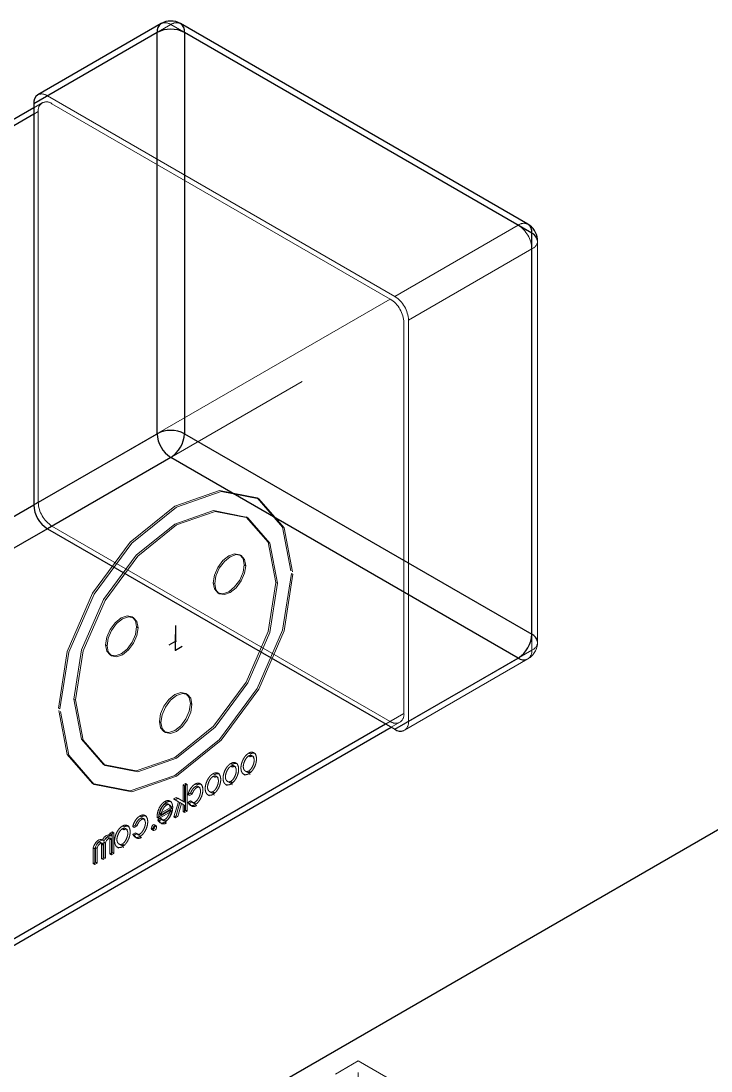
# Model space of a CAD drawing. Header units: millimetres. Extents: x 0 to 841, y 0 to 2287.
# Drawn here: x 609.055 to 611.19, y 228.19 to 231.438 of the extents above; entities that cross this region are included whole.
import ezdxf

# ---------------------------------------------------------------- set-up
doc = ezdxf.new("R2010")
doc.units = ezdxf.units.MM
doc.header["$PDSIZE"] = -1
doc.linetypes.add('HIDDEN', pattern=[1.905, 1.27, -0.635])

msp = doc.modelspace()

# ---------------------------------------------------------------- linework, layer by layer
at = {"color": 7, "linetype": 'Continuous', "lineweight": 25}
for p, q in [((609.4758, 231.4029), (609.094, 231.1825)), ((609.4882, 231.4304), (609.1064, 231.21)), ((609.4758, 230.1618), (609.4758, 231.4029)), ((610.623, 230.8099), (609.5482, 231.4304)), ((609.5606, 231.4029), (609.5606, 230.1618)), ((610.6355, 230.7824), (609.5606, 231.4029)), ((609.094, 231.1825), (609.094, 229.9413)), ((609.094, 231.1498), (607.6939, 230.3416)), ((609.094, 231.1701), (607.7063, 230.3691)), ((610.6355, 229.5413), (610.6355, 230.7824)), ((613.5712, 230.2983), (608.285, 227.2466)), ((609.094, 229.9413), (609.4758, 230.1618)), ((609.5606, 230.1618), (610.6355, 229.5413)), ((609.5182, 230.0883), (609.1364, 229.8679)), ((610.593, 229.4678), (609.5182, 230.0883)), ((607.6939, 229.1331), (609.094, 229.9413)), ((609.1364, 229.8679), (607.7363, 229.0596)), ((609.1364, 229.8679), (610.2112, 229.2474)), ((610.2112, 229.2474), (610.593, 229.4678)), ((608.7828, 228.4555), (610.1829, 229.2637)), ((608.8128, 228.4525), (610.2005, 229.2536))]:
    msp.add_line(p, q, dxfattribs=at)
at = {"color": 7, "linetype": 'HIDDEN', "lineweight": 18}
for p, q in [((609.1364, 231.207), (609.5182, 231.4274)), ((609.5182, 231.4274), (610.593, 230.8069)), ((610.2112, 230.5865), (609.1364, 231.207)), ((607.7363, 230.3661), (609.1505, 231.1825)), ((609.1205, 231.1855), (609.094, 231.1701)), ((609.1505, 231.1825), (610.197, 230.5783)), ((609.1081, 231.158), (609.094, 231.1498)), ((609.1081, 229.9495), (609.1081, 231.158)), ((610.593, 230.8069), (610.2112, 230.5865)), ((610.653, 230.758), (610.6528, 230.7635)), ((610.653, 229.5168), (610.653, 230.758)), ((610.2536, 230.513), (610.6355, 230.7335)), ((610.6355, 230.7335), (610.6355, 229.4923)), ((610.197, 230.5783), (608.7828, 229.7619)), ((608.8253, 229.6885), (610.2395, 230.5049)), ((610.2395, 229.2964), (610.2395, 230.5049)), ((610.2536, 229.2719), (610.2536, 230.513)), ((609.094, 229.9413), (609.1081, 229.9495)), ((609.7907, 229.9602), (609.7859, 229.9629)), ((609.1505, 229.876), (609.1364, 229.8679)), ((609.1505, 229.876), (610.197, 229.2719)), ((609.7567, 229.9013), (609.7519, 229.9041)), ((609.7363, 229.7846), (609.7314, 229.7874)), ((609.7455, 229.7562), (609.7503, 229.7534)), ((609.8915, 229.7294), (609.8963, 229.7267)), ((609.6494, 229.7007), (609.6542, 229.6979)), ((609.8434, 229.7017), (609.8482, 229.6989)), ((609.6634, 229.6696), (609.6683, 229.6668)), ((609.4031, 229.5923), (609.3983, 229.595)), ((609.4124, 229.5639), (609.4172, 229.5611)), ((609.3162, 229.5084), (609.321, 229.5056)), ((610.6355, 229.4923), (610.2536, 229.2719)), ((609.3303, 229.4773), (609.3351, 229.4745)), ((610.2412, 229.2444), (610.623, 229.4648)), ((609.5697, 229.3553), (609.5649, 229.3581)), ((609.2183, 229.3408), (609.2231, 229.3381)), ((609.579, 229.3269), (609.5838, 229.3241)), ((610.2395, 229.2964), (608.8253, 228.48)), ((609.1703, 229.3131), (609.1751, 229.3103)), ((609.4828, 229.2714), (609.4876, 229.2686)), ((610.1829, 229.2637), (610.197, 229.2719)), ((610.2005, 229.2536), (610.227, 229.2689)), ((609.4969, 229.2403), (609.5017, 229.2375)), ((609.7593, 229.1736), (609.7641, 229.1709)), ((609.7593, 229.1653), (609.7641, 229.1625)), ((609.7749, 229.1624), (609.7701, 229.1652)), ((609.7799, 229.1721), (609.7751, 229.1749)), ((609.3099, 229.1385), (609.3147, 229.1357)), ((609.704, 229.1417), (609.7088, 229.1389)), ((609.704, 229.1334), (609.7088, 229.1306)), ((609.7196, 229.1305), (609.7148, 229.1333)), ((609.7246, 229.1402), (609.7198, 229.143)), ((609.6487, 229.1098), (609.6535, 229.107)), ((609.6487, 229.1015), (609.6535, 229.0987)), ((609.6643, 229.0986), (609.6595, 229.1013)), ((609.6693, 229.1083), (609.6645, 229.1111)), ((609.7435, 229.1085), (609.7483, 229.1057)), ((609.7485, 229.1182), (609.7533, 229.1154)), ((609.7593, 229.1181), (609.7641, 229.1153)), ((609.7593, 229.1098), (609.7641, 229.107)), ((609.2759, 229.0796), (609.2807, 229.0768)), ((609.5639, 229.0796), (609.556, 229.0751)), ((609.556, 229.0751), (609.556, 229.0243)), ((609.556, 229.0751), (609.5608, 229.0723)), ((609.5687, 229.0768), (609.5608, 229.0723)), ((609.5608, 229.0723), (609.5608, 229.0215)), ((609.5639, 228.997), (609.5639, 229.0796)), ((609.5639, 229.0796), (609.5687, 229.0768)), ((609.5687, 228.9942), (609.5687, 229.0768)), ((609.5934, 229.0779), (609.5982, 229.0751)), ((609.6089, 229.0667), (609.6041, 229.0695)), ((609.614, 229.0764), (609.6092, 229.0791)), ((609.6882, 229.0766), (609.693, 229.0738)), ((609.6932, 229.0863), (609.698, 229.0835)), ((609.704, 229.0862), (609.7088, 229.0834)), ((609.704, 229.0779), (609.7088, 229.0751)), ((609.5348, 229.0366), (609.5267, 229.0319)), ((609.5417, 229.0233), (609.5267, 229.0319)), ((609.5267, 229.0319), (609.5315, 229.0292)), ((609.5396, 229.0338), (609.5315, 229.0292)), ((609.556, 229.0243), (609.5348, 229.0366)), ((609.5348, 229.0366), (609.5396, 229.0338)), ((609.5608, 229.0215), (609.5396, 229.0338)), ((609.5793, 229.0496), (609.5711, 229.0449)), ((609.5711, 229.0449), (609.5759, 229.0421)), ((609.5841, 229.0469), (609.5759, 229.0421)), ((609.5793, 229.0496), (609.5841, 229.0469)), ((609.6329, 229.0447), (609.6378, 229.0419)), ((609.6379, 229.0544), (609.6427, 229.0516)), ((609.6487, 229.0543), (609.6535, 229.0515)), ((609.6487, 229.0459), (609.6535, 229.0432)), ((609.5164, 228.9969), (609.4762, 228.9737)), ((609.5166, 229.0045), (609.4833, 228.9853)), ((609.5215, 229.0018), (609.4881, 228.9825)), ((609.5, 229.0239), (609.5048, 229.0211)), ((609.5086, 229.0162), (609.5072, 229.017)), ((609.512, 229.0142), (609.5117, 229.0144)), ((609.5206, 229.0224), (609.5158, 229.0252)), ((609.5164, 228.9969), (609.5212, 228.9941)), ((609.5166, 229.0045), (609.5215, 229.0018)), ((609.5417, 229.0233), (609.5281, 228.9763)), ((609.5464, 229.0206), (609.5315, 229.0292)), ((609.5465, 229.0206), (609.5329, 228.9735)), ((609.5348, 228.9801), (609.5464, 229.0206)), ((609.5396, 228.9774), (609.5512, 229.0178)), ((609.5417, 229.0233), (609.5464, 229.0206)), ((609.556, 229.0151), (609.5464, 229.0206)), ((609.5464, 229.0206), (609.5512, 229.0178)), ((609.5608, 229.0123), (609.5512, 229.0178)), ((609.556, 229.0243), (609.5608, 229.0215)), ((609.556, 229.0151), (609.556, 228.9924)), ((609.556, 229.0151), (609.5608, 229.0123)), ((609.556, 228.9924), (609.5639, 228.997)), ((609.5608, 229.0123), (609.5608, 228.9896)), ((609.5639, 228.997), (609.5687, 228.9942)), ((609.5793, 229.0259), (609.5711, 229.0212)), ((609.5711, 229.0212), (609.5759, 229.0184)), ((609.5841, 229.0232), (609.5759, 229.0184)), ((609.5787, 229.0122), (609.5835, 229.0094)), ((609.5793, 229.0259), (609.5841, 229.0232)), ((609.5892, 229.0209), (609.594, 229.0181)), ((609.5934, 229.014), (609.5982, 229.0112)), ((609.4228, 228.9793), (609.4276, 228.9766)), ((609.4383, 228.9682), (609.4335, 228.971)), ((609.4434, 228.9778), (609.4385, 228.9806)), ((609.4762, 228.9737), (609.481, 228.9709)), ((609.4859, 228.972), (609.4777, 228.9673)), ((609.4777, 228.9673), (609.4825, 228.9645)), ((609.5212, 228.9941), (609.481, 228.9709)), ((609.4907, 228.9692), (609.4825, 228.9645)), ((609.4833, 228.9853), (609.4881, 228.9825)), ((609.4859, 228.972), (609.4907, 228.9692)), ((609.4949, 228.9668), (609.4997, 228.9641)), ((609.5281, 228.9763), (609.5348, 228.9801)), ((609.5281, 228.9763), (609.5329, 228.9735)), ((609.5329, 228.9735), (609.5396, 228.9774)), ((609.5348, 228.9801), (609.5396, 228.9774)), ((609.556, 228.9924), (609.5608, 228.9896)), ((609.5608, 228.9896), (609.5687, 228.9942)), ((609.3683, 228.9479), (609.3732, 228.9452)), ((609.3683, 228.9396), (609.3732, 228.9368)), ((609.384, 228.9367), (609.3791, 228.9395)), ((609.3889, 228.9464), (609.3841, 228.9492)), ((609.4086, 228.9511), (609.4004, 228.9464)), ((609.4004, 228.9464), (609.4052, 228.9436)), ((609.4135, 228.9483), (609.4052, 228.9436)), ((609.4086, 228.9511), (609.4135, 228.9483)), ((609.4576, 228.9411), (609.4624, 228.9383)), ((609.4593, 228.9372), (609.4642, 228.9344)), ((609.4727, 228.9491), (609.4678, 228.9519)), ((609.4696, 228.948), (609.4744, 228.9452)), ((609.4852, 228.9583), (609.49, 228.9555)), ((609.5, 228.9601), (609.5048, 228.9573)), ((609.3119, 228.903), (609.3071, 228.9058)), ((609.3076, 228.9055), (609.3124, 228.9027)), ((609.3317, 228.91), (609.3269, 228.9128)), ((609.3373, 228.93), (609.3295, 228.9255)), ((609.3295, 228.9255), (609.3295, 228.9204)), ((609.3295, 228.9255), (609.3343, 228.9227)), ((609.3295, 228.9204), (609.3343, 228.9177)), ((609.3295, 228.8617), (609.3295, 228.9083)), ((609.3295, 228.9083), (609.3343, 228.9055)), ((609.3421, 228.9272), (609.3343, 228.9227)), ((609.3343, 228.9227), (609.3343, 228.9177)), ((609.3343, 228.8589), (609.3343, 228.9055)), ((609.3373, 228.93), (609.3373, 228.8662)), ((609.3373, 228.93), (609.3421, 228.9272)), ((609.3421, 228.9272), (609.3421, 228.8634)), ((609.4086, 228.9274), (609.4004, 228.9227)), ((609.4004, 228.9227), (609.4052, 228.9199)), ((609.4135, 228.9246), (609.4052, 228.9199)), ((609.408, 228.9137), (609.4128, 228.9109)), ((609.4086, 228.9274), (609.4135, 228.9246)), ((609.4186, 228.9223), (609.4234, 228.9196)), ((609.4228, 228.9155), (609.4276, 228.9127)), ((609.2784, 228.8321), (609.2784, 228.8806)), ((609.2784, 228.8806), (609.2832, 228.8778)), ((609.2832, 228.8294), (609.2832, 228.8778)), ((609.2856, 228.8363), (609.2856, 228.8815)), ((609.2856, 228.8815), (609.2905, 228.8787)), ((609.2905, 228.8336), (609.2905, 228.8787)), ((609.3061, 228.8945), (609.3012, 228.8973)), ((609.3039, 228.8469), (609.3039, 228.892)), ((609.3039, 228.892), (609.3087, 228.8893)), ((609.3087, 228.8441), (609.3087, 228.8893)), ((609.3114, 228.8512), (609.3114, 228.8978)), ((609.3114, 228.8978), (609.3162, 228.895)), ((609.3162, 228.8484), (609.3162, 228.895)), ((609.3526, 228.8828), (609.3574, 228.88)), ((609.3576, 228.8925), (609.3624, 228.8897)), ((609.3683, 228.8924), (609.3732, 228.8896)), ((609.3683, 228.8841), (609.3732, 228.8813)), ((609.2784, 228.8321), (609.2856, 228.8363)), ((609.2856, 228.8363), (609.2905, 228.8336)), ((609.3114, 228.8512), (609.3039, 228.8469)), ((609.3039, 228.8469), (609.3087, 228.8441)), ((609.3162, 228.8484), (609.3087, 228.8441)), ((609.3114, 228.8512), (609.3162, 228.8484)), ((609.3373, 228.8662), (609.3295, 228.8617)), ((609.3295, 228.8617), (609.3343, 228.8589)), ((609.3421, 228.8634), (609.3343, 228.8589)), ((609.3373, 228.8662), (609.3421, 228.8634)), ((609.2784, 228.8321), (609.2832, 228.8294)), ((609.2832, 228.8294), (609.2905, 228.8336)), ((610.098, 228.2218), (610.0273, 228.1809)), ((610.098, 226.9153), (610.098, 228.2218)), ((610.6637, 227.8952), (610.098, 228.2218))]:
    msp.add_line(p, q, dxfattribs=at)
at = {"color": 7, "linetype": 'Continuous'}
for p, q in [((609.5333, 229.5199), (609.5333, 229.5682)), ((609.5333, 229.5199), (609.5123, 229.5078)), ((609.5324, 229.4924), (609.5324, 229.5408)), ((609.5324, 229.4924), (609.5324, 229.5408)), ((609.5324, 229.4924), (609.5533, 229.5045)), ((609.5324, 229.4924), (609.5533, 229.5045))]:
    msp.add_line(p, q, dxfattribs=at)
at = {"color": 7, "linetype": 'HIDDEN', "lineweight": 18, "flags": 128}
for points in [[(609.1703, 229.3131), (609.1977, 229.4883), (609.2759, 229.6685), (609.3929, 229.8263), (609.5309, 229.9377), (609.6689, 229.9857), (609.7859, 229.9629), (609.8641, 229.873), (609.8915, 229.7294)], [(609.1751, 229.3103), (609.2025, 229.4855), (609.2807, 229.6657), (609.3977, 229.8236), (609.5357, 229.9349), (609.6737, 229.9829), (609.7907, 229.9602), (609.8689, 229.8702), (609.8963, 229.7267)], [(609.2183, 229.3408), (609.2421, 229.4927), (609.3099, 229.6489), (609.4113, 229.7857), (609.5309, 229.8822), (609.6505, 229.9237), (609.7519, 229.904), (609.8196, 229.8261), (609.8434, 229.7017)], [(609.2231, 229.3381), (609.2469, 229.4899), (609.3147, 229.6461), (609.4161, 229.7829), (609.5357, 229.8794), (609.6553, 229.921), (609.7567, 229.9013), (609.8244, 229.8233), (609.8482, 229.6989)], [(609.6494, 229.7007), (609.653, 229.7241), (609.6634, 229.7481), (609.679, 229.7691), (609.6974, 229.784), (609.7158, 229.7904), (609.7314, 229.7874), (609.7419, 229.7754), (609.7455, 229.7562)], [(609.6542, 229.6979), (609.6578, 229.7213), (609.6683, 229.7453), (609.6839, 229.7664), (609.7023, 229.7812), (609.7207, 229.7876), (609.7363, 229.7846), (609.7467, 229.7726), (609.7503, 229.7534)], [(609.7455, 229.7562), (609.7419, 229.7329), (609.7314, 229.7088), (609.7158, 229.6878), (609.6974, 229.6729), (609.679, 229.6665), (609.6634, 229.6696), (609.653, 229.6816), (609.6494, 229.7007)], [(609.7503, 229.7534), (609.7467, 229.7301), (609.7363, 229.7061), (609.7207, 229.685), (609.7023, 229.6702), (609.6839, 229.6638), (609.6683, 229.6668), (609.6578, 229.6788), (609.6542, 229.6979)], [(609.8915, 229.7294), (609.8641, 229.5542), (609.7859, 229.374), (609.6689, 229.2162), (609.5309, 229.1048), (609.3929, 229.0569), (609.2759, 229.0796), (609.1977, 229.1696), (609.1703, 229.3131)], [(609.8963, 229.7267), (609.8689, 229.5515), (609.7907, 229.3712), (609.6737, 229.2134), (609.5357, 229.102), (609.3977, 229.0541), (609.2807, 229.0768), (609.2025, 229.1668), (609.1751, 229.3103)], [(609.8434, 229.7017), (609.8196, 229.5498), (609.7519, 229.3936), (609.6505, 229.2569), (609.5309, 229.1603), (609.4113, 229.1188), (609.3099, 229.1385), (609.2421, 229.2165), (609.2183, 229.3408)], [(609.8482, 229.6989), (609.8244, 229.5471), (609.7567, 229.3909), (609.6553, 229.2541), (609.5357, 229.1576), (609.4161, 229.116), (609.3147, 229.1357), (609.2469, 229.2137), (609.2231, 229.3381)], [(609.3162, 229.5084), (609.3199, 229.5318), (609.3303, 229.5558), (609.3459, 229.5768), (609.3643, 229.5917), (609.3827, 229.5981), (609.3983, 229.595), (609.4087, 229.583), (609.4124, 229.5639)], [(609.321, 229.5056), (609.3247, 229.529), (609.3351, 229.553), (609.3507, 229.5741), (609.3691, 229.5889), (609.3875, 229.5953), (609.4031, 229.5923), (609.4135, 229.5803), (609.4172, 229.5611)], [(609.4124, 229.5639), (609.4087, 229.5405), (609.3983, 229.5165), (609.3827, 229.4955), (609.3643, 229.4806), (609.3459, 229.4742), (609.3303, 229.4773), (609.3199, 229.4893), (609.3162, 229.5084)], [(609.4172, 229.5611), (609.4135, 229.5378), (609.4031, 229.5137), (609.3875, 229.4927), (609.3691, 229.4779), (609.3507, 229.4715), (609.3351, 229.4745), (609.3247, 229.4865), (609.321, 229.5056)], [(609.4828, 229.2714), (609.4865, 229.2948), (609.4969, 229.3188), (609.5125, 229.3398), (609.5309, 229.3547), (609.5493, 229.3611), (609.5649, 229.358), (609.5753, 229.3461), (609.579, 229.3269)], [(609.4876, 229.2686), (609.4913, 229.292), (609.5017, 229.316), (609.5173, 229.3371), (609.5357, 229.3519), (609.5541, 229.3583), (609.5697, 229.3553), (609.5801, 229.3433), (609.5838, 229.3241)], [(609.579, 229.3269), (609.5753, 229.3036), (609.5649, 229.2795), (609.5493, 229.2585), (609.5309, 229.2436), (609.5125, 229.2372), (609.4969, 229.2403), (609.4865, 229.2523), (609.4828, 229.2714)], [(609.5838, 229.3241), (609.5801, 229.3008), (609.5697, 229.2767), (609.5541, 229.2557), (609.5357, 229.2409), (609.5173, 229.2345), (609.5017, 229.2375), (609.4913, 229.2495), (609.4876, 229.2686)], [(609.4576, 228.9411), (609.458, 228.944), (609.4593, 228.947), (609.4613, 228.9496), (609.4636, 228.9515), (609.4659, 228.9523), (609.4678, 228.9519), (609.4692, 228.9504), (609.4696, 228.948)], [(609.4696, 228.948), (609.4692, 228.9451), (609.4678, 228.9421), (609.4659, 228.9395), (609.4636, 228.9376), (609.4613, 228.9368), (609.4593, 228.9372), (609.458, 228.9387), (609.4576, 228.9411)], [(609.4624, 228.9383), (609.4629, 228.9412), (609.4642, 228.9442), (609.4661, 228.9469), (609.4684, 228.9487), (609.4707, 228.9495), (609.4727, 228.9491), (609.474, 228.9476), (609.4744, 228.9452)], [(609.4744, 228.9452), (609.474, 228.9423), (609.4727, 228.9393), (609.4707, 228.9367), (609.4684, 228.9348), (609.4661, 228.934), (609.4642, 228.9344), (609.4629, 228.9359), (609.4624, 228.9383)], [(609.3076, 228.9055), (609.3041, 228.9068), (609.3, 228.9066), (609.2955, 228.9049), (609.291, 228.9018), (609.2867, 228.8975), (609.2831, 228.8922), (609.2802, 228.8865), (609.2784, 228.8806)], [(609.3124, 228.9027), (609.309, 228.904), (609.3048, 228.9039), (609.3003, 228.9021), (609.2958, 228.899), (609.2915, 228.8947), (609.2879, 228.8895), (609.285, 228.8837), (609.2832, 228.8778)], [(609.3295, 228.9083), (609.3285, 228.9113), (609.3265, 228.913), (609.3237, 228.9134), (609.3204, 228.9122), (609.3172, 228.9096), (609.3144, 228.9061), (609.3124, 228.9019), (609.3114, 228.8978)], [(609.3343, 228.9055), (609.3333, 228.9085), (609.3313, 228.9103), (609.3285, 228.9106), (609.3252, 228.9094), (609.322, 228.9069), (609.3192, 228.9033), (609.3172, 228.8992), (609.3162, 228.895)], [(609.3039, 228.892), (609.3031, 228.8954), (609.301, 228.8974), (609.2981, 228.8978), (609.2948, 228.8966), (609.2914, 228.894), (609.2885, 228.8902), (609.2865, 228.8858), (609.2856, 228.8815)], [(609.3087, 228.8893), (609.3079, 228.8926), (609.3058, 228.8946), (609.3029, 228.8951), (609.2996, 228.8939), (609.2962, 228.8912), (609.2933, 228.8874), (609.2913, 228.883), (609.2905, 228.8787)]]:
    msp.add_lwpolyline(points, dxfattribs=at)
at = {"color": 7, "linetype": 'Continuous', "lineweight": 25}
for centre, radius, start, end in [((609.5182, 231.3784), 0.06, 60.0027, 119.9973), ((609.5058, 231.4059), 0.0302, 125.698, 185.6204), ((609.5182, 231.321), 0.0922, 62.6097, 117.3903), ((609.5306, 231.4059), 0.0302, 354.3796, 54.302), ((609.124, 231.1854), 0.0302, 125.698, 185.6204), ((610.593, 230.758), 0.06, 5.2649, 60.0027), ((610.6054, 230.7854), 0.0302, 354.3796, 54.302), ((610.6225, 230.7543), 0.031, 10.3178, 65.2107), ((609.5182, 230.0799), 0.0922, 62.6097, 117.3903), ((609.5679, 230.166), 0.0922, 182.6055, 237.3945), ((609.4685, 230.166), 0.0922, 302.6055, 357.3945), ((609.1861, 229.9455), 0.0922, 182.6055, 237.3945), ((610.5433, 229.5455), 0.0922, 302.6055, 357.3945), ((610.6225, 229.5132), 0.031, 10.3178, 65.2107), ((610.6109, 229.4931), 0.031, 234.7963, 289.691), ((610.229, 229.2727), 0.031, 234.7963, 289.691)]:
    msp.add_arc(centre, radius, start, end, dxfattribs=at)
at = {"color": 7, "linetype": 'HIDDEN', "lineweight": 18}
for centre, radius, start, end in [((609.5006, 231.4029), 0.0302, 54.3818, 114.3139), ((609.5358, 231.4029), 0.0302, 65.6861, 125.6182), ((609.1188, 231.1825), 0.0302, 54.3818, 114.3139), ((609.134, 231.1622), 0.0262, 50.7967, 189.214), ((610.6106, 230.7824), 0.0302, 65.6861, 125.6182), ((610.5433, 230.7293), 0.0922, 2.6055, 57.3945), ((610.6248, 230.7595), 0.0282, 292.2776, 0.7407), ((610.1474, 230.5007), 0.0922, 2.6055, 57.3945), ((610.1615, 230.5088), 0.0922, 2.6055, 57.3945), ((609.2002, 229.9537), 0.0922, 182.6055, 237.3945), ((610.593, 229.5168), 0.06, 299.9973, 0), ((610.6248, 229.5184), 0.0282, 292.2776, 0.7407), ((610.6067, 229.4889), 0.0289, 300.2638, 6.7169), ((610.2136, 229.2922), 0.0262, 230.7967, 9.214), ((610.2257, 229.2681), 0.0282, 299.2639, 7.7168), ((609.3283, 228.8988), 0.0217, 86.7937, 162.0245), ((609.3331, 228.896), 0.0217, 86.7937, 162.0245)]:
    msp.add_arc(centre, radius, start, end, dxfattribs=at)
for points, knots in [([(609.7593, 229.1098), (609.7579, 229.109), (609.7547, 229.1074), (609.7497, 229.1066), (609.7444, 229.1076), (609.7396, 229.1113), (609.7361, 229.1181), (609.7348, 229.1276), (609.7361, 229.1385), (609.7396, 229.1494), (609.7444, 229.1586), (609.7497, 229.1657), (609.7547, 229.1706), (609.7579, 229.1727), (609.7593, 229.1736)], [0, 0, 0, 0, 0.053784, 0.117806, 0.194259, 0.284674, 0.388205, 0.5, 0.611795, 0.715326, 0.805741, 0.882194, 0.946216, 1, 1, 1, 1]), ([(609.7593, 229.1181), (609.7572, 229.1173), (609.7527, 229.1157), (609.7474, 229.1185), (609.7435, 229.1238), (609.742, 229.1317), (609.7435, 229.1414), (609.7474, 229.1511), (609.7527, 229.16), (609.7572, 229.1636), (609.7593, 229.1653)], [0, 0, 0, 0, 0.111736, 0.23533, 0.367087, 0.5, 0.632913, 0.76467, 0.888264, 1, 1, 1, 1]), ([(609.7593, 229.1736), (609.7608, 229.1744), (609.764, 229.176), (609.769, 229.1768), (609.7742, 229.1758), (609.7791, 229.1721), (609.7825, 229.1653), (609.7838, 229.1558), (609.7825, 229.1449), (609.7791, 229.1341), (609.7742, 229.1248), (609.769, 229.1177), (609.764, 229.1128), (609.7608, 229.1107), (609.7593, 229.1098)], [0, 0, 0, 0, 0.053784, 0.117806, 0.194259, 0.284674, 0.388205, 0.5, 0.611795, 0.715326, 0.805741, 0.882194, 0.946216, 1, 1, 1, 1]), ([(609.7593, 229.1653), (609.7615, 229.1661), (609.766, 229.1677), (609.7713, 229.1649), (609.7751, 229.1597), (609.7767, 229.1517), (609.7751, 229.142), (609.7713, 229.1323), (609.766, 229.1234), (609.7615, 229.1198), (609.7593, 229.1181)], [0, 0, 0, 0, 0.111736, 0.23533, 0.367087, 0.5, 0.632913, 0.76467, 0.888264, 1, 1, 1, 1]), ([(609.7641, 229.1709), (609.7656, 229.1716), (609.7688, 229.1732), (609.7737, 229.174), (609.7777, 229.1736), (609.7794, 229.1722), (609.7798, 229.1719)], [0, 0, 0, 0, 0.247731, 0.542616, 0.894759, 1, 1, 1, 1]), ([(609.7641, 229.1625), (609.7663, 229.1633), (609.7705, 229.1649), (609.7734, 229.1631), (609.7748, 229.1622)], [0, 0, 0, 0, 0.519668, 1, 1, 1, 1]), ([(609.704, 229.0779), (609.7026, 229.0771), (609.6994, 229.0755), (609.6944, 229.0747), (609.6891, 229.0756), (609.6843, 229.0793), (609.6808, 229.0861), (609.6796, 229.0957), (609.6808, 229.1066), (609.6843, 229.1174), (609.6891, 229.1267), (609.6944, 229.1337), (609.6994, 229.1387), (609.7026, 229.1408), (609.704, 229.1417)], [0, 0, 0, 0, 0.0537844, 0.1178061, 0.1942591, 0.2846742, 0.3882046, 0.5, 0.6117954, 0.7153258, 0.8057409, 0.8821939, 0.9462156, 1, 1, 1, 1]), ([(609.704, 229.0862), (609.7019, 229.0854), (609.6974, 229.0838), (609.6921, 229.0866), (609.6882, 229.0918), (609.6867, 229.0998), (609.6882, 229.1095), (609.6921, 229.1192), (609.6974, 229.1281), (609.7019, 229.1317), (609.704, 229.1334)], [0, 0, 0, 0, 0.111736, 0.23533, 0.367087, 0.5, 0.632913, 0.76467, 0.888264, 1, 1, 1, 1]), ([(609.704, 229.1417), (609.7055, 229.1424), (609.7087, 229.1441), (609.7137, 229.1449), (609.7189, 229.1439), (609.7238, 229.1402), (609.7272, 229.1334), (609.7285, 229.1239), (609.7272, 229.1129), (609.7238, 229.1021), (609.7189, 229.0929), (609.7137, 229.0858), (609.7087, 229.0809), (609.7055, 229.0788), (609.704, 229.0779)], [0, 0, 0, 0, 0.053784, 0.117806, 0.194259, 0.284674, 0.388205, 0.5, 0.611795, 0.715326, 0.805741, 0.882194, 0.946216, 1, 1, 1, 1]), ([(609.704, 229.1334), (609.7062, 229.1342), (609.7107, 229.1358), (609.716, 229.133), (609.7198, 229.1277), (609.7214, 229.1198), (609.7198, 229.11), (609.716, 229.1004), (609.7107, 229.0915), (609.7062, 229.0879), (609.704, 229.0862)], [0, 0, 0, 0, 0.111736, 0.23533, 0.367087, 0.5, 0.632913, 0.76467, 0.888264, 1, 1, 1, 1]), ([(609.7088, 229.1389), (609.7103, 229.1397), (609.7135, 229.1413), (609.7184, 229.142), (609.7224, 229.1417), (609.7241, 229.1403), (609.7245, 229.14)], [0, 0, 0, 0, 0.247731, 0.542616, 0.894759, 1, 1, 1, 1]), ([(609.7088, 229.1306), (609.711, 229.1314), (609.7152, 229.133), (609.7181, 229.1312), (609.7195, 229.1303)], [0, 0, 0, 0, 0.519668, 1, 1, 1, 1]), ([(609.6487, 229.0459), (609.6473, 229.0452), (609.6441, 229.0436), (609.6391, 229.0428), (609.6338, 229.0437), (609.629, 229.0474), (609.6255, 229.0542), (609.6243, 229.0637), (609.6255, 229.0747), (609.629, 229.0855), (609.6338, 229.0948), (609.6391, 229.1018), (609.6441, 229.1068), (609.6473, 229.1088), (609.6487, 229.1098)], [0, 0, 0, 0, 0.053784, 0.117806, 0.194259, 0.284674, 0.388205, 0.5, 0.611795, 0.715326, 0.805741, 0.882194, 0.946216, 1, 1, 1, 1]), ([(609.6487, 229.0543), (609.6466, 229.0535), (609.6421, 229.0519), (609.6368, 229.0547), (609.633, 229.0599), (609.6314, 229.0678), (609.633, 229.0776), (609.6368, 229.0872), (609.6421, 229.0962), (609.6466, 229.0998), (609.6487, 229.1015)], [0, 0, 0, 0, 0.111736, 0.23533, 0.367087, 0.5, 0.632913, 0.76467, 0.888264, 1, 1, 1, 1]), ([(609.6487, 229.1098), (609.6502, 229.1105), (609.6534, 229.1121), (609.6584, 229.113), (609.6636, 229.112), (609.6685, 229.1083), (609.6719, 229.1015), (609.6732, 229.092), (609.6719, 229.081), (609.6685, 229.0702), (609.6636, 229.0609), (609.6584, 229.0539), (609.6534, 229.0489), (609.6502, 229.0469), (609.6487, 229.0459)], [0, 0, 0, 0, 0.053784, 0.117806, 0.194259, 0.284674, 0.388205, 0.5, 0.611795, 0.715326, 0.805741, 0.882194, 0.946216, 1, 1, 1, 1]), ([(609.6487, 229.1015), (609.6509, 229.1022), (609.6554, 229.1038), (609.6607, 229.1011), (609.6645, 229.0958), (609.6661, 229.0879), (609.6645, 229.0781), (609.6607, 229.0685), (609.6554, 229.0596), (609.6509, 229.056), (609.6487, 229.0543)], [0, 0, 0, 0, 0.111736, 0.23533, 0.367087, 0.5, 0.632913, 0.76467, 0.888264, 1, 1, 1, 1]), ([(609.6535, 229.107), (609.655, 229.1078), (609.6582, 229.1094), (609.6631, 229.1101), (609.6671, 229.1098), (609.6688, 229.1084), (609.6692, 229.108)], [0, 0, 0, 0, 0.247731, 0.542616, 0.894759, 1, 1, 1, 1]), ([(609.6535, 229.0987), (609.6557, 229.0995), (609.6599, 229.1011), (609.6628, 229.0992), (609.6642, 229.0984)], [0, 0, 0, 0, 0.519668, 1, 1, 1, 1]), ([(609.7641, 229.1153), (609.762, 229.1145), (609.7578, 229.1129), (609.7549, 229.1148), (609.7534, 229.1157)], [0, 0, 0, 0, 0.519668, 1, 1, 1, 1]), ([(609.5711, 229.0449), (609.5723, 229.0487), (609.5747, 229.0562), (609.5806, 229.0661), (609.5871, 229.0736), (609.5914, 229.0765), (609.5934, 229.0779)], [0, 0, 0, 0, 0.289345, 0.578702, 0.796119, 1, 1, 1, 1]), ([(609.5793, 229.0496), (609.5804, 229.0523), (609.5826, 229.0575), (609.5872, 229.0643), (609.5926, 229.0695), (609.5981, 229.0715), (609.6029, 229.0706), (609.6068, 229.0675), (609.6095, 229.0625), (609.6106, 229.0559), (609.6095, 229.0479), (609.6068, 229.0398), (609.6029, 229.0322), (609.5981, 229.0257), (609.5926, 229.0213), (609.5872, 229.0204), (609.5826, 229.0219), (609.5804, 229.0246), (609.5793, 229.0259)], [0, 0, 0, 0, 0.06591, 0.127752, 0.184575, 0.240344, 0.300579, 0.365486, 0.4327, 0.5, 0.5673, 0.634514, 0.699421, 0.759656, 0.815425, 0.872248, 0.93409, 1, 1, 1, 1]), ([(609.5841, 229.0469), (609.5852, 229.0495), (609.5874, 229.0547), (609.592, 229.0616), (609.5974, 229.0668), (609.6028, 229.0687), (609.6067, 229.0683), (609.6083, 229.0669), (609.6088, 229.0665)], [0, 0, 0, 0, 0.203733, 0.394894, 0.570539, 0.742926, 0.929119, 1, 1, 1, 1]), ([(609.5934, 229.0779), (609.5949, 229.0786), (609.5981, 229.0802), (609.6031, 229.081), (609.6084, 229.0801), (609.6132, 229.0764), (609.6166, 229.0696), (609.6179, 229.0601), (609.6166, 229.0491), (609.6132, 229.0383), (609.6084, 229.029), (609.6031, 229.022), (609.5981, 229.017), (609.5949, 229.015), (609.5934, 229.014)], [0, 0, 0, 0, 0.053784, 0.117806, 0.194259, 0.284674, 0.388205, 0.5, 0.611795, 0.715326, 0.805741, 0.882194, 0.946216, 1, 1, 1, 1]), ([(609.5982, 229.0751), (609.5997, 229.0758), (609.6029, 229.0775), (609.6078, 229.0782), (609.6118, 229.0779), (609.6135, 229.0764), (609.6139, 229.0761)], [0, 0, 0, 0, 0.2477313, 0.5426157, 0.8947586, 1, 1, 1, 1]), ([(609.7088, 229.0834), (609.7067, 229.0826), (609.7025, 229.081), (609.6996, 229.0829), (609.6982, 229.0837)], [0, 0, 0, 0, 0.519668, 1, 1, 1, 1]), ([(609.6535, 229.0515), (609.6514, 229.0507), (609.6472, 229.0491), (609.6443, 229.0509), (609.6429, 229.0518)], [0, 0, 0, 0, 0.519668, 1, 1, 1, 1]), ([(609.4762, 228.9737), (609.4761, 228.9786), (609.4761, 228.9886), (609.4817, 229.0035), (609.4885, 229.0138), (609.4942, 229.0201), (609.4981, 229.0227), (609.5, 229.0239)], [0, 0, 0, 0, 0.284269, 0.585299, 0.73536, 0.873926, 1, 1, 1, 1]), ([(609.481, 228.9709), (609.481, 228.9758), (609.4809, 228.9859), (609.4865, 229.0007), (609.4933, 229.011), (609.499, 229.0173), (609.5029, 229.0199), (609.5048, 229.0211)], [0, 0, 0, 0, 0.284269, 0.585299, 0.73536, 0.873926, 1, 1, 1, 1]), ([(609.4833, 228.9853), (609.4839, 228.9883), (609.4849, 228.9941), (609.4889, 229.003), (609.4939, 229.0107), (609.5, 229.0163), (609.5061, 229.0177), (609.5111, 229.0158), (609.515, 229.0115), (609.5161, 229.0069), (609.5166, 229.0045)], [0, 0, 0, 0, 0.133809, 0.265222, 0.38803, 0.5, 0.61197, 0.734778, 0.866191, 1, 1, 1, 1]), ([(609.5164, 228.9969), (609.5151, 228.9919), (609.5131, 228.9845), (609.5076, 228.9755), (609.5029, 228.9701), (609.4978, 228.967), (609.4931, 228.9666), (609.4889, 228.9682), (609.4869, 228.9707), (609.4859, 228.972)], [0, 0, 0, 0, 0.267845, 0.395145, 0.51294, 0.624534, 0.740912, 0.866836, 1, 1, 1, 1]), ([(609.4881, 228.9825), (609.4887, 228.9855), (609.4897, 228.9914), (609.4937, 229.0002), (609.4987, 229.0079), (609.5048, 229.0135), (609.5109, 229.0149), (609.5159, 229.013), (609.5198, 229.0087), (609.5209, 229.0041), (609.5215, 229.0018)], [0, 0, 0, 0, 0.133809, 0.265222, 0.38803, 0.5, 0.61197, 0.734778, 0.866191, 1, 1, 1, 1]), ([(609.5, 229.0239), (609.5014, 229.0247), (609.5046, 229.0263), (609.5096, 229.0271), (609.5149, 229.0261), (609.5197, 229.0224), (609.5232, 229.0156), (609.5245, 229.0061), (609.5232, 228.9951), (609.5197, 228.9843), (609.5149, 228.9751), (609.5096, 228.968), (609.5046, 228.9631), (609.5014, 228.961), (609.5, 228.9601)], [0, 0, 0, 0, 0.053784, 0.117806, 0.194259, 0.284674, 0.388205, 0.5, 0.611795, 0.715326, 0.805741, 0.882194, 0.946216, 1, 1, 1, 1]), ([(609.5048, 229.0211), (609.5063, 229.0219), (609.5094, 229.0235), (609.5144, 229.0242), (609.5183, 229.0239), (609.52, 229.0225), (609.5204, 229.0222)], [0, 0, 0, 0, 0.247731, 0.542616, 0.894759, 1, 1, 1, 1]), ([(609.5934, 229.014), (609.5908, 229.0128), (609.5854, 229.0104), (609.5766, 229.0118), (609.5732, 229.0176), (609.5711, 229.0212)], [0, 0, 0, 0, 0.262326, 0.545229, 1, 1, 1, 1]), ([(609.5982, 229.0112), (609.5956, 229.0101), (609.5902, 229.0076), (609.5814, 229.0091), (609.578, 229.0149), (609.5759, 229.0184)], [0, 0, 0, 0, 0.262326, 0.545229, 1, 1, 1, 1]), ([(609.5941, 229.0184), (609.5935, 229.0182), (609.591, 229.0176), (609.5874, 229.0193), (609.5853, 229.0218), (609.5841, 229.0232)], [0, 0, 0, 0, 0.134178, 0.553306, 1, 1, 1, 1]), ([(609.4004, 228.9464), (609.4016, 228.9501), (609.404, 228.9577), (609.41, 228.9676), (609.4165, 228.9751), (609.4207, 228.9779), (609.4228, 228.9793)], [0, 0, 0, 0, 0.289345, 0.578702, 0.796119, 1, 1, 1, 1]), ([(609.4086, 228.9511), (609.4098, 228.9538), (609.4119, 228.9589), (609.4166, 228.9658), (609.4219, 228.971), (609.4274, 228.973), (609.4322, 228.9721), (609.4361, 228.969), (609.4389, 228.964), (609.4399, 228.9573), (609.4389, 228.9494), (609.4361, 228.9413), (609.4322, 228.9336), (609.4274, 228.9272), (609.4219, 228.9228), (609.4166, 228.9219), (609.4119, 228.9234), (609.4098, 228.926), (609.4086, 228.9274)], [0, 0, 0, 0, 0.06591, 0.127752, 0.184575, 0.240344, 0.300579, 0.365486, 0.4327, 0.5, 0.5673, 0.634514, 0.699421, 0.759656, 0.815425, 0.872248, 0.93409, 1, 1, 1, 1]), ([(609.4135, 228.9483), (609.4146, 228.951), (609.4167, 228.9562), (609.4214, 228.963), (609.4267, 228.9682), (609.4322, 228.9702), (609.436, 228.9697), (609.4377, 228.9683), (609.4381, 228.968)], [0, 0, 0, 0, 0.203733, 0.394894, 0.570539, 0.742926, 0.929119, 1, 1, 1, 1]), ([(609.4228, 228.9793), (609.4242, 228.9801), (609.4274, 228.9817), (609.4324, 228.9825), (609.4377, 228.9816), (609.4425, 228.9778), (609.446, 228.971), (609.4472, 228.9615), (609.446, 228.9506), (609.4425, 228.9398), (609.4377, 228.9305), (609.4324, 228.9234), (609.4274, 228.9185), (609.4242, 228.9164), (609.4228, 228.9155)], [0, 0, 0, 0, 0.053784, 0.117806, 0.194259, 0.284674, 0.388205, 0.5, 0.611795, 0.715326, 0.805741, 0.882194, 0.946216, 1, 1, 1, 1]), ([(609.4276, 228.9766), (609.429, 228.9773), (609.4322, 228.9789), (609.4372, 228.9797), (609.4411, 228.9793), (609.4428, 228.9779), (609.4432, 228.9776)], [0, 0, 0, 0, 0.247731, 0.542616, 0.894759, 1, 1, 1, 1]), ([(609.5, 228.9601), (609.4974, 228.9589), (609.4919, 228.9565), (609.4831, 228.9579), (609.4797, 228.9637), (609.4777, 228.9673)], [0, 0, 0, 0, 0.262326, 0.54523, 1, 1, 1, 1]), ([(609.5048, 228.9573), (609.5022, 228.9561), (609.4967, 228.9537), (609.4879, 228.9551), (609.4845, 228.9609), (609.4825, 228.9645)], [0, 0, 0, 0, 0.262326, 0.54523, 1, 1, 1, 1]), ([(609.5212, 228.9941), (609.5199, 228.9891), (609.5179, 228.9817), (609.5124, 228.9727), (609.5077, 228.9674), (609.5026, 228.9642), (609.4979, 228.9638), (609.4937, 228.9654), (609.4917, 228.9679), (609.4907, 228.9692)], [0, 0, 0, 0, 0.267845, 0.395145, 0.51294, 0.624534, 0.740912, 0.866836, 1, 1, 1, 1]), ([(609.3683, 228.8841), (609.3669, 228.8833), (609.3637, 228.8817), (609.3587, 228.8809), (609.3534, 228.8819), (609.3486, 228.8856), (609.3451, 228.8924), (609.3439, 228.9019), (609.3451, 228.9128), (609.3486, 228.9236), (609.3534, 228.9329), (609.3587, 228.94), (609.3637, 228.9449), (609.3669, 228.947), (609.3683, 228.9479)], [0, 0, 0, 0, 0.053784, 0.117806, 0.194259, 0.284674, 0.388205, 0.5, 0.611795, 0.715326, 0.805741, 0.882194, 0.946216, 1, 1, 1, 1]), ([(609.3683, 228.8924), (609.3662, 228.8916), (609.3617, 228.89), (609.3564, 228.8928), (609.3526, 228.898), (609.351, 228.906), (609.3526, 228.9157), (609.3564, 228.9254), (609.3617, 228.9343), (609.3662, 228.9379), (609.3683, 228.9396)], [0, 0, 0, 0, 0.111736, 0.23533, 0.367087, 0.5, 0.632913, 0.76467, 0.888264, 1, 1, 1, 1]), ([(609.3683, 228.9479), (609.3698, 228.9487), (609.373, 228.9503), (609.378, 228.9511), (609.3833, 228.9501), (609.3881, 228.9464), (609.3916, 228.9396), (609.3928, 228.9301), (609.3916, 228.9192), (609.3881, 228.9084), (609.3833, 228.8991), (609.378, 228.892), (609.373, 228.8871), (609.3698, 228.885), (609.3683, 228.8841)], [0, 0, 0, 0, 0.0537844, 0.1178061, 0.1942591, 0.2846742, 0.3882046, 0.5, 0.6117954, 0.7153258, 0.8057409, 0.8821939, 0.9462156, 1, 1, 1, 1]), ([(609.3683, 228.9396), (609.3705, 228.9404), (609.375, 228.942), (609.3803, 228.9392), (609.3841, 228.934), (609.3857, 228.926), (609.3841, 228.9163), (609.3803, 228.9066), (609.375, 228.8977), (609.3705, 228.8941), (609.3683, 228.8924)], [0, 0, 0, 0, 0.1117359, 0.23533, 0.3670868, 0.5, 0.6329132, 0.76467, 0.8882641, 1, 1, 1, 1]), ([(609.3732, 228.9452), (609.3746, 228.9459), (609.3778, 228.9475), (609.3828, 228.9482), (609.3867, 228.9479), (609.3884, 228.9465), (609.3888, 228.9462)], [0, 0, 0, 0, 0.2477313, 0.5426156, 0.8947586, 1, 1, 1, 1]), ([(609.3732, 228.9368), (609.3753, 228.9376), (609.3795, 228.9392), (609.3824, 228.9374), (609.3838, 228.9365)], [0, 0, 0, 0, 0.519668, 1, 1, 1, 1]), ([(609.4228, 228.9155), (609.4201, 228.9143), (609.4147, 228.9119), (609.4059, 228.9133), (609.4025, 228.9191), (609.4004, 228.9227)], [0, 0, 0, 0, 0.262326, 0.545229, 1, 1, 1, 1]), ([(609.4276, 228.9127), (609.4249, 228.9115), (609.4195, 228.9091), (609.4107, 228.9105), (609.4073, 228.9163), (609.4052, 228.9199)], [0, 0, 0, 0, 0.262326, 0.545229, 1, 1, 1, 1]), ([(609.4234, 228.9199), (609.4228, 228.9197), (609.4204, 228.919), (609.4168, 228.9207), (609.4146, 228.9233), (609.4135, 228.9246)], [0, 0, 0, 0, 0.134178, 0.553306, 1, 1, 1, 1]), ([(609.3732, 228.8896), (609.371, 228.8888), (609.3668, 228.8872), (609.3639, 228.8891), (609.3625, 228.89)], [0, 0, 0, 0, 0.519668, 1, 1, 1, 1])]:
    msp.add_open_spline(points, degree=3, knots=knots, dxfattribs=at)
at = {"color": 7, "linetype": 'Continuous'}
for p in [(609.5333, 229.5199), (609.5324, 229.4924), (609.5324, 229.4924)]:
    msp.add_point(p, dxfattribs=at)

doc.saveas('drawing.dxf')
